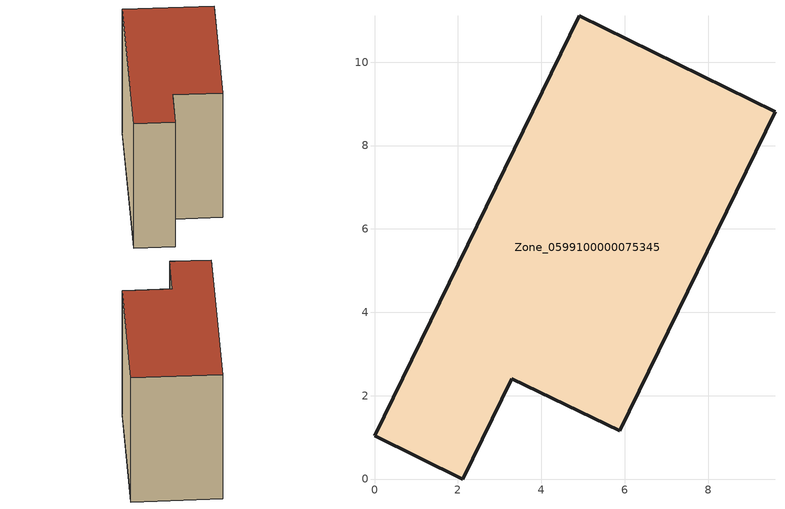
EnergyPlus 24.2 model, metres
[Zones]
Zone_0599100000075345
 floor ground (C_G): 3.3,2.41 2.12,0 0,1.04 4.91,11.11 9.61,8.81 5.88,1.16 z0
 wall outside (C_F): 4.91,11.11 0,1.04 2.12,0 3.3,2.41 5.88,1.16 9.61,8.81 4.91,11.11 z0:8.67
 roof outside (C_R): 5.88,1.16 9.61,8.81 4.91,11.11 0,1.04 2.12,0 3.3,2.41 z8.67
[BUILDING]
Pand.0599100000075345: North Axis=0; Terrain=City; Loads Convergence Tolerance Value=0.04; Temperature Convergence Tolerance Value=0.4; Solar Distribution=FullExterior; Maximum Number of Warmup Days=25; Minimum Number of Warmup Days=1
[Site:Location]
Rotterdam.The.Hague.AP_ZH_NLD Design_Conditions: Latitude=51.96; Longitude=4.45; Time Zone=1; Elevation=-4.5
[SITE:GROUNDTEMPERATURE:BUILDINGSURFACE]
18, 18, 18, 18, 18, 18, 18, 18, 18, 18, 18, 18
[MATERIAL] Thermal Absorptance=0.9; Solar Absorptance=0.7; Visible Absorptance=0.7
Name | Roughness | Thickness | Conductivity | Density | Specific Heat
G.TI.1946 | MediumSmooth | 0.15 | 1 | 540 | 1210
F.TI.1946 | Rough | 0.3 | 0.857143 | 1920 | 840
R.TI.1946 | MediumRough | 0.2 | 0.1 | 1500 | 1000
[CONSTRUCTION]
C_G: G.TI.1946
C_F: F.TI.1946
C_R: R.TI.1946
[ZONE]
Zone_0599100000075345: Type=1; Multiplier=1; Ceiling Height=Autocalculate; Volume=Autocalculate; Floor Area=autocalculate; Part of Total Floor Area=Yes
[ZONEINFILTRATION:DESIGNFLOWRATE]
Infil_Zone_0599100000075345: Zone or ZoneList or Space or SpaceList=Zone_0599100000075345; Schedule=AlwaysOn; Design Flow Rate Calculation Method=Flow/Area; Flow Rate per Floor Area=0.003; Constant Term Coefficient=1; Temperature Term Coefficient=0; Velocity Term Coefficient=0; Velocity Squared Term Coefficient=0
[HVACTEMPLATE:ZONE:IDEALLOADSAIRSYSTEM]
Zone_0599100000075345: Maximum Heating Supply Air Temperature=50; Minimum Cooling Supply Air Temperature=13; Maximum Heating Supply Air Humidity Ratio=0.0156; Minimum Cooling Supply Air Humidity Ratio=0.0077; Heating Limit=NoLimit; Cooling Limit=NoLimit; Dehumidification Control Type=ConstantSensibleHeatRatio; Cooling Sensible Heat Ratio=0.7; Dehumidification Setpoint=60; Humidification Control Type=None; Humidification Setpoint=30; Outdoor Air Method=None; Outdoor Air Flow Rate per Person=0.00944; Outdoor Air Flow Rate per Zone Floor Area=0; Outdoor Air Flow Rate per Zone=0; Demand Controlled Ventilation Type=None; Outdoor Air Economizer Type=NoEconomizer; Heat Recovery Type=None; Sensible Heat Recovery Effectiveness=0.7; Latent Heat Recovery Effectiveness=0.65
[ZONECONTROL:THERMOSTAT]
ThermostatControl_Zone_0599100000075345: Zone or ZoneList=Zone_0599100000075345; Control Type Schedule=DualSetpointControlType; Control 1=Thermostat_Zone_0599100000075345; Temperature Difference Between Cutout And Setpoint=0
[THERMOSTATSETPOINT:DUALSETPOINT]
Thermostat_Zone_0599100000075345: Heating Setpoint Temperature Schedule=HeatingSetpoint_Zone_0599100000075345; Cooling Setpoint Temperature Schedule=CoolingSetpoint_Zone_0599100000075345
[SCHEDULE:COMPACT]
HeatingSetpoint_Zone_0599100000075345: Through: 12/31, For: AllDays, Until: 24:00, 21
CoolingSetpoint_Zone_0599100000075345: Through: 12/31, For: AllDays, Until: 24:00, 24
DualSetpointControlType: Through: 12/31, For: AllDays, Until: 24:00, 4
AlwaysOn: Through: 12/31, For: AllDays, Until: 24:00, 1
